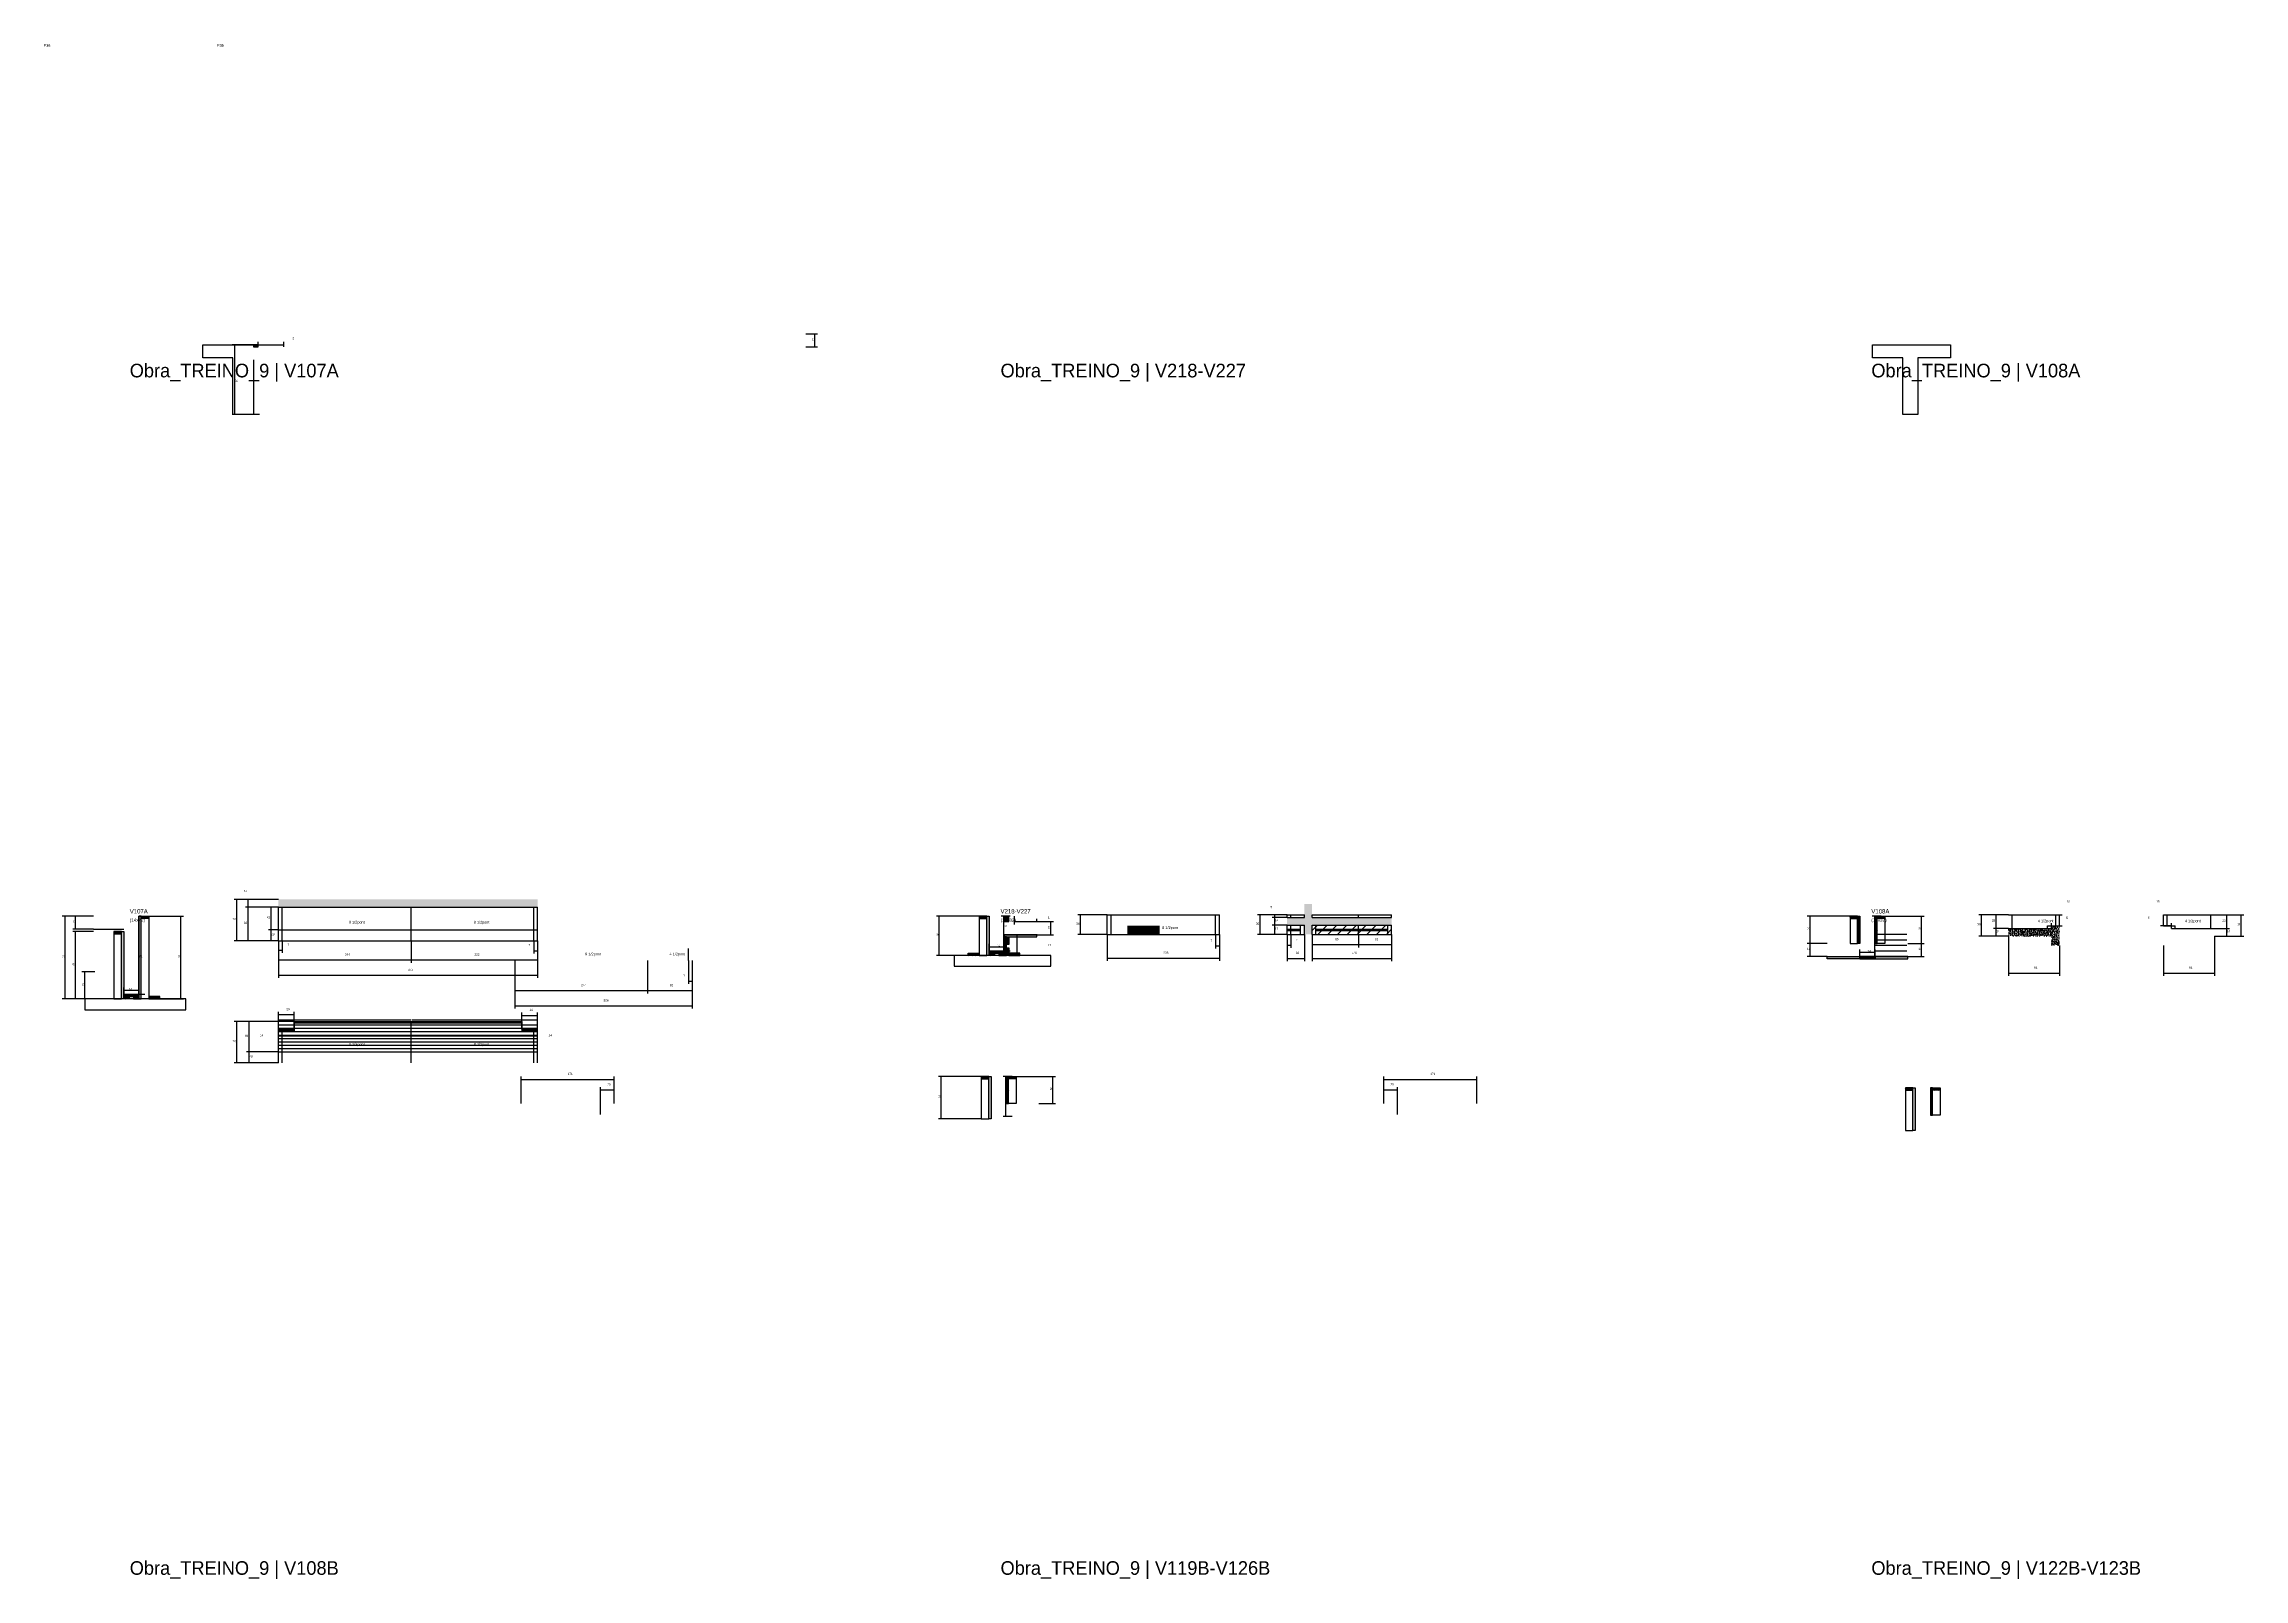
# Model space of a CAD drawing. Header units: metres. Extents: x -2848 to 22762, y -49062 to 1016.
# Drawn here: x 4642 to 8685, y -43018 to -40198 of the extents above; entities that cross this region are included whole.
import ezdxf

# ---------------------------------------------------------------- set-up
doc = ezdxf.new("R2010")
doc.units = ezdxf.units.M
for name, color, linetype in [('CONCRETO', 251, 'Continuous'), ('COTA', 4, 'Continuous'), ('Cota Seção (2x)', 4, 'Continuous'), ('Hachura', 253, 'Continuous'), ('LABEL_ID', 3, 'Continuous'), ('Madeira', 126, 'Continuous'), ('NOMENCLATURA', 7, 'Continuous'), ('Painéis', 200, 'Continuous'), ('SARR_2.2x7', 40, 'Continuous'), ('Texto Seção', 7, 'Continuous')]:
    doc.layers.add(name, color=color, linetype=linetype)

msp = doc.modelspace()

# ---------------------------------------------------------------- hatches: boundary and pattern name
at = {"layer": 'COTA'}
h = msp.add_hatch(dxfattribs=at)
h.set_pattern_fill('AR-CONC', scale=0.03)
h.paths.add_polyline_path([(5073.3, -41769.2), (5073.3, -41783.2), (5549.3, -41783.2), (5549.3, -41769.2)])
h = msp.add_hatch(dxfattribs=at)
h.set_pattern_fill('AR-CONC', scale=0.03)
h.paths.add_polyline_path([(7118.4, -41816.5), (7118.4, -41802.5), (6972.4, -41802.5), (6972.4, -41797.5), (6972.4, -41777.5), (6958.4, -41777.5), (6958.4, -41797.5), (6958.4, -41802.5), (6926.4, -41802.5), (6926.4, -41816.5), (6958.4, -41816.5), (6958.4, -41833.5), (6972.4, -41833.5), (6972.4, -41816.5)])
h = msp.add_hatch(dxfattribs=at)
h.set_pattern_fill('AR-CONC', scale=0.03)
h.paths.add_polyline_path([(8345.7, -41853.5), (8345.7, -41817.5), (8330.7, -41817.5), (8330.7, -41822.5), (8251.7, -41822.5), (8251.7, -41836.5), (8330.7, -41836.5), (8330.7, -41853.5)])
at = {"layer": 'Hachura'}
h = msp.add_hatch(color=8, dxfattribs=at)
h.dxf.hatch_style = 1
h.paths.add_polyline_path([(5027.6, -40754), (5031.6, -40754), (5031.6, -40754), (5031.6, -40750), (5031.6, -40750), (5027.6, -40750), (5027.6, -40750), (5027.6, -40754)])
h = msp.add_hatch(dxfattribs=at)
h.set_pattern_fill('ANSI31', scale=0.5)
h.paths.add_polyline_path([(5036, -40750), (5031.6, -40750), (5031.6, -40750), (5031.6, -40754), (5031.6, -40754), (5036, -40754), (5036, -40754), (5036, -40750)])
h = msp.add_hatch(dxfattribs=at)
h.set_pattern_fill('ANSI31', scale=0.5)
h.paths.add_polyline_path([(4785, -41832.4), (4785, -41828), (4785, -41828), (4771, -41828), (4771, -41828), (4771, -41832.4), (4771, -41832.4), (4785, -41832.4)])
h = msp.add_hatch(color=8, dxfattribs=at)
h.dxf.hatch_style = 1
h.paths.add_polyline_path([(4785, -41828), (4789, -41828), (4789, -41828), (4789, -41952), (4789, -41952), (4785, -41952), (4785, -41952), (4785, -41828)])
h = msp.add_hatch(color=8, dxfattribs=at)
h.dxf.hatch_style = 1
h.paths.add_polyline_path([(4821, -41800), (4817, -41800), (4817, -41800), (4817, -41952), (4817, -41952), (4821, -41952), (4821, -41952), (4821, -41800)])
h = msp.add_hatch(dxfattribs=at)
h.set_pattern_fill('ANSI31', scale=0.5)
h.paths.add_polyline_path([(4821, -41804.4), (4821, -41800), (4821, -41800), (4835, -41800), (4835, -41800), (4835, -41804.4), (4835, -41804.4), (4821, -41804.4)])
h = msp.add_hatch(dxfattribs=at)
h.set_pattern_fill('ANSI31', scale=0.5)
h.paths.add_polyline_path([(6374.8, -41804.4), (6374.8, -41800), (6374.8, -41800), (6360.8, -41800), (6360.8, -41800), (6360.8, -41804.4), (6360.8, -41804.4), (6374.8, -41804.4)])
h = msp.add_hatch(color=8, dxfattribs=at)
h.dxf.hatch_style = 1
h.paths.add_polyline_path([(6378.8, -41800), (6374.8, -41800), (6374.8, -41800), (6374.8, -41872), (6374.8, -41872), (6378.8, -41872), (6378.8, -41872), (6378.8, -41800)])
h = msp.add_hatch(color=8, dxfattribs=at)
h.dxf.hatch_style = 1
h.paths.add_polyline_path([(6410.8, -41800), (6406.8, -41800), (6406.8, -41800), (6406.8, -41810), (6406.8, -41810), (6410.8, -41810), (6410.8, -41810), (6410.8, -41800)])
h = msp.add_hatch(color=8, dxfattribs=at)
h.dxf.hatch_style = 1
h.paths.add_polyline_path([(6466.8, -41838), (6466.8, -41834), (6466.8, -41834), (6406.8, -41834), (6406.8, -41834), (6406.8, -41838), (6406.8, -41838), (6466.8, -41838)])
h = msp.add_hatch(dxfattribs=at)
h.set_pattern_fill('ANSI31', scale=0.5)
h.paths.add_polyline_path([(6410.8, -41810), (6415.2, -41810), (6415.2, -41810), (6415.2, -41800), (6415.2, -41800), (6410.8, -41800), (6410.8, -41800), (6410.8, -41810)])
h = msp.add_hatch(dxfattribs=at)
h.set_pattern_fill('ANSI31', scale=4)
h.paths.add_polyline_path([(7057.4, -41833.5), (7057.4, -41816.5), (6972.4, -41816.5), (6972.4, -41833.5)])
h = msp.add_hatch(dxfattribs=at)
h.set_pattern_fill('ANSI31', scale=4)
h.paths.add_polyline_path([(7118.4, -41833.5), (7118.4, -41816.5), (7057.4, -41816.5), (7057.4, -41833.5)])
h = msp.add_hatch(dxfattribs=at)
h.set_pattern_fill('ANSI31', scale=0.5)
h.paths.add_polyline_path([(7974.8, -41804.4), (7974.8, -41800), (7974.8, -41800), (7960.8, -41800), (7960.8, -41800), (7960.8, -41804.4), (7960.8, -41804.4), (7974.8, -41804.4)])
h = msp.add_hatch(color=8, dxfattribs=at)
h.dxf.hatch_style = 1
h.paths.add_polyline_path([(7978.8, -41800), (7974.8, -41800), (7974.8, -41850), (7978.8, -41850)])
h = msp.add_hatch(color=8, dxfattribs=at)
h.dxf.hatch_style = 1
h.paths.add_polyline_path([(8010.8, -41800), (8006.8, -41800), (8006.8, -41850), (8010.8, -41850)])
h = msp.add_hatch(dxfattribs=at)
h.set_pattern_fill('ANSI31', scale=0.5)
h.paths.add_polyline_path([(8010.8, -41804.4), (8010.8, -41800), (8010.8, -41800), (8024.8, -41800), (8024.8, -41800), (8024.8, -41804.4), (8024.8, -41804.4), (8010.8, -41804.4)])
h = msp.add_hatch(dxfattribs=at)
h.set_pattern_fill('ANSI31', scale=0.5)
h.paths.add_polyline_path([(6340.8, -41872), (6340.8, -41867.6), (6340.8, -41867.6), (6360.8, -41867.6), (6360.8, -41867.6), (6360.8, -41872), (6360.8, -41872), (6340.8, -41872)])
h = msp.add_hatch(color=8, dxfattribs=at)
h.dxf.hatch_style = 1
h.paths.add_polyline_path([(6406.8, -41867.6), (6406.8, -41864), (6406.8, -41864), (6378.8, -41864), (6378.8, -41864), (6378.8, -41867.6), (6378.8, -41867.6), (6406.8, -41867.6)])
h = msp.add_hatch(dxfattribs=at)
h.set_pattern_fill('ANSI31', scale=0.5)
h.paths.add_polyline_path([(6378.8, -41872), (6378.8, -41867.6), (6378.8, -41867.6), (6388.8, -41867.6), (6388.8, -41867.6), (6388.8, -41872), (6388.8, -41872), (6378.8, -41872)])
h = msp.add_hatch(dxfattribs=at)
h.set_pattern_fill('ANSI31', scale=0.5)
h.paths.add_polyline_path([(6406.8, -41872), (6406.8, -41867.6), (6406.8, -41867.6), (6396.8, -41867.6), (6396.8, -41867.6), (6396.8, -41872), (6396.8, -41872), (6406.8, -41872)])
h = msp.add_hatch(color=8, dxfattribs=at)
h.dxf.hatch_style = 1
h.paths.add_polyline_path([(6410.8, -41838), (6406.8, -41838), (6406.8, -41864), (6406.8, -41872), (6410.8, -41872)])
h = msp.add_hatch(dxfattribs=at)
h.set_pattern_fill('ANSI31', scale=0.5)
h.paths.add_polyline_path([(6415.2, -41852), (6410.8, -41852), (6410.8, -41852), (6410.8, -41838), (6410.8, -41838), (6415.2, -41838), (6415.2, -41838), (6415.2, -41852)])
h = msp.add_hatch(dxfattribs=at)
h.set_pattern_fill('ANSI31', scale=0.5)
h.paths.add_polyline_path([(6415.2, -41872.3), (6410.8, -41872.3), (6410.8, -41872.3), (6410.8, -41858.3), (6410.8, -41858.3), (6415.2, -41858.3), (6415.2, -41858.3), (6415.2, -41872.3)])
h = msp.add_hatch(dxfattribs=at)
h.set_pattern_fill('ANSI31', scale=0.5)
h.paths.add_polyline_path([(6435.2, -41872), (6435.2, -41867.6), (6435.2, -41867.6), (6415.2, -41867.6), (6415.2, -41867.6), (6415.2, -41872), (6415.2, -41872), (6435.2, -41872)])
h = msp.add_hatch(color=8, dxfattribs=at)
h.dxf.hatch_style = 1
h.paths.add_polyline_path([(7918.8, -41878), (7918.8, -41874), (7918.8, -41874), (7978.8, -41874), (7978.8, -41874), (7978.8, -41878), (7978.8, -41878), (7918.8, -41878)])
h = msp.add_hatch(color=8, dxfattribs=at)
h.dxf.hatch_style = 1
h.paths.add_polyline_path([(8006.8, -41878), (8006.8, -41874), (8006.8, -41874), (7978.8, -41874), (7978.8, -41874), (7978.8, -41878), (7978.8, -41878), (8006.8, -41878)])
h = msp.add_hatch(color=8, dxfattribs=at)
h.dxf.hatch_style = 1
h.paths.add_polyline_path([(8066.8, -41878), (8066.8, -41874), (8066.8, -41874), (8006.8, -41874), (8006.8, -41874), (8006.8, -41878), (8006.8, -41878), (8066.8, -41878)])
h = msp.add_hatch(color=8, dxfattribs=at)
h.dxf.hatch_style = 1
h.paths.add_polyline_path([(4817, -41947.6), (4817, -41944), (4817, -41944), (4789, -41944), (4789, -41944), (4789, -41947.6), (4789, -41947.6), (4817, -41947.6)])
h = msp.add_hatch(dxfattribs=at)
h.set_pattern_fill('ANSI31', scale=0.5)
h.paths.add_polyline_path([(4789, -41952), (4789, -41947.6), (4789, -41947.6), (4799, -41947.6), (4799, -41947.6), (4799, -41952), (4799, -41952), (4789, -41952)])
h = msp.add_hatch(dxfattribs=at)
h.set_pattern_fill('ANSI31', scale=0.5)
h.paths.add_polyline_path([(4817, -41952), (4817, -41947.6), (4817, -41947.6), (4807, -41947.6), (4807, -41947.6), (4807, -41952), (4807, -41952), (4817, -41952)])
h = msp.add_hatch(dxfattribs=at)
h.set_pattern_fill('ANSI31', scale=0.5)
h.paths.add_polyline_path([(4855, -41952), (4855, -41947.6), (4855, -41947.6), (4835, -41947.6), (4835, -41947.6), (4835, -41952), (4835, -41952), (4855, -41952)])
h = msp.add_hatch(dxfattribs=at)
h.set_pattern_fill('ANSI31', scale=0.5)
h.paths.add_polyline_path([(6378.5, -42098.6), (6378.5, -42094.2), (6378.5, -42094.2), (6364.5, -42094.2), (6364.5, -42094.2), (6364.5, -42098.6), (6364.5, -42098.6), (6378.5, -42098.6)])
h = msp.add_hatch(color=8, dxfattribs=at)
h.dxf.hatch_style = 1
h.paths.add_polyline_path([(6382.5, -42094.2), (6378.5, -42094.2), (6378.5, -42094.2), (6378.5, -42172.2), (6378.5, -42172.2), (6382.5, -42172.2), (6382.5, -42172.2), (6382.5, -42094.2)])
h = msp.add_hatch(color=8, dxfattribs=at)
h.dxf.hatch_style = 1
h.paths.add_polyline_path([(6414.5, -42094.2), (6410.5, -42094.2), (6410.5, -42144.2), (6414.5, -42144.2)])
h = msp.add_hatch(dxfattribs=at)
h.set_pattern_fill('ANSI31', scale=0.5)
h.paths.add_polyline_path([(6414.5, -42098.6), (6414.5, -42094.2), (6414.5, -42094.2), (6428.5, -42094.2), (6428.5, -42094.2), (6428.5, -42098.6), (6428.5, -42098.6), (6414.5, -42098.6)])
h = msp.add_hatch(dxfattribs=at)
h.set_pattern_fill('ANSI31', scale=0.5)
h.paths.add_polyline_path([(8076.5, -42119.9), (8076.5, -42115.5), (8076.5, -42115.5), (8062.5, -42115.5), (8062.5, -42115.5), (8062.5, -42119.9), (8062.5, -42119.9), (8076.5, -42119.9)])
h = msp.add_hatch(color=8, dxfattribs=at)
h.dxf.hatch_style = 1
h.paths.add_polyline_path([(8080.5, -42115.5), (8076.5, -42115.5), (8076.5, -42115.5), (8076.5, -42193.5), (8076.5, -42193.5), (8080.5, -42193.5), (8080.5, -42193.5), (8080.5, -42115.5)])
h = msp.add_hatch(color=8, dxfattribs=at)
h.dxf.hatch_style = 1
h.paths.add_polyline_path([(8112.5, -42115.5), (8108.5, -42115.5), (8108.5, -42165.5), (8112.5, -42165.5)])
h = msp.add_hatch(dxfattribs=at)
h.set_pattern_fill('ANSI31', scale=0.5)
h.paths.add_polyline_path([(8112.5, -42119.9), (8112.5, -42115.5), (8112.5, -42115.5), (8126.5, -42115.5), (8126.5, -42115.5), (8126.5, -42119.9), (8126.5, -42119.9), (8112.5, -42119.9)])

# ---------------------------------------------------------------- linework, layer by layer
at = {"layer": 'CONCRETO'}
msp.add_lwpolyline([(5027.6, -40778), (5027.6, -40780), (5027.6, -40780), (5027.6, -40878), (4989.6, -40878), (4989.6, -40774), (4934, -40774), (4934, -40750), (5027.6, -40750), (5027.6, -40754)], dxfattribs=at)
msp.add_lwpolyline([(8002.1, -40774), (8002.1, -40750), (8145.7, -40750), (8145.7, -40774), (8085.7, -40774), (8085.7, -40878), (8057.7, -40878), (8057.7, -40774)], close=True, dxfattribs=at)
at = {"layer": 'COTA'}
for p, q in [((5036, -40750), (5036, -40745)), ((5083.2, -40754), (5083.2, -40745)), ((6042.1, -40730), (6063.9, -40730)), ((6058.9, -40754), (6058.9, -40730)), ((5036, -40750), (5083.2, -40750)), ((6042.1, -40754), (6063.9, -40754)), ((5073.3, -41769.2), (4992, -41769.2)), ((4997, -41845.2), (4997, -41769.2)), ((5073.3, -41769.2), (5012.6, -41769.2)), ((5073.3, -41783.2), (5012.6, -41783.2)), ((5073.3, -41783.2), (5012.6, -41783.2)), ((5017.6, -41783.2), (5017.6, -41769.2)), ((5017.6, -41845.2), (5017.6, -41783.2)), ((5073.3, -41783.2), (5054.8, -41783.2)), ((5059.8, -41825.2), (5059.8, -41783.2)), ((4733.4, -41800), (4676.1, -41800)), ((4681.1, -41952), (4681.1, -41800)), ((4733.4, -41800), (4695.4, -41800)), ((4733.4, -41824), (4695.4, -41824)), ((4733.4, -41828), (4695.4, -41828)), ((4700.4, -41824), (4700.4, -41800)), ((4700.4, -41952), (4700.4, -41828)), ((4835, -41800), (4898.9, -41800)), ((4893.9, -41952), (4893.9, -41800)), ((5073.3, -41825.2), (5054.8, -41825.2)), ((5073.3, -41825.2), (5054.8, -41825.2)), ((5059.8, -41845.2), (5059.8, -41825.2)), ((6360.8, -41800), (6282.3, -41800)), ((6287.3, -41872), (6287.3, -41800)), ((6424.8, -41800), (6424.8, -41815)), ((6424.8, -41810), (6466.8, -41810)), ((6430.8, -41872), (6430.8, -41833)), ((6466.8, -41810), (6466.8, -41805)), ((6466.8, -41810), (6497.2, -41810)), ((6466.8, -41838), (6466.8, -41833)), ((6466.8, -41834), (6497.2, -41834)), ((6492.2, -41834), (6492.2, -41810)), ((6596.2, -41797.5), (6542, -41797.5)), ((6596.2, -41833.5), (6542, -41833.5)), ((6547, -41833.5), (6547, -41797.5)), ((6596.2, -41833.5), (6596.2, -41882.1)), ((6795.2, -41833.5), (6795.2, -41859.5)), ((6802.2, -41833.5), (6802.2, -41882.1)), ((6802.2, -41833.5), (6802.2, -41859.5)), ((6926.4, -41797.5), (6872.2, -41797.5)), ((6926.4, -41833.5), (6872.2, -41833.5)), ((6877.2, -41833.5), (6877.2, -41797.5)), ((6926.4, -41797.5), (6899, -41797.5)), ((6926.4, -41802.5), (6899, -41802.5)), ((6926.4, -41802.5), (6899, -41802.5)), ((6926.4, -41816.5), (6899, -41816.5)), ((6926.4, -41816.5), (6899, -41816.5)), ((6926.4, -41833.5), (6899, -41833.5)), ((6904, -41802.5), (6904, -41797.5)), ((6904, -41816.5), (6904, -41802.5)), ((6904, -41833.5), (6904, -41816.5)), ((6926.4, -41833.5), (6926.4, -41882.4)), ((6926.4, -41833.5), (6926.4, -41858)), ((6933.4, -41833.5), (6933.4, -41858)), ((6958.4, -41833.5), (6958.4, -41882.4)), ((6972.4, -41833.5), (6972.4, -41882.4)), ((6972.4, -41833.5), (6972.4, -41857.2)), ((7057.4, -41833.5), (7057.4, -41857.2)), ((7057.4, -41833.5), (7057.4, -41857.2)), ((7118.4, -41833.5), (7118.4, -41882.4)), ((7118.4, -41833.5), (7118.4, -41857.2)), ((7960.8, -41800), (7882.3, -41800)), ((7887.3, -41850), (7887.3, -41800)), ((8024.8, -41800), (8097.1, -41800)), ((8092.1, -41850), (8092.1, -41800)), ((8251.7, -41797.5), (8197.5, -41797.5)), ((8251.7, -41836.5), (8197.5, -41836.5)), ((8202.5, -41836.5), (8202.5, -41797.5)), ((8251.7, -41797.5), (8224.3, -41797.5)), ((8251.7, -41822.5), (8224.3, -41822.5)), ((8251.7, -41822.5), (8224.3, -41822.5)), ((8251.7, -41836.5), (8224.3, -41836.5)), ((8229.3, -41822.5), (8229.3, -41797.5)), ((8229.3, -41836.5), (8229.3, -41822.5)), ((8251.7, -41836.5), (8251.7, -41909.4)), ((8330.7, -41822.5), (8330.7, -41812.5)), ((8330.7, -41817.5), (8345.7, -41817.5)), ((8330.7, -41817.5), (8350.7, -41817.5)), ((8345.7, -41817.5), (8345.7, -41797.5)), ((8345.7, -41797.5), (8350.7, -41797.5)), ((8345.7, -41817.5), (8345.7, -41812.5)), ((8551.5, -41817.5), (8531.5, -41817.5)), ((8536.5, -41817.5), (8536.5, -41797.5)), ((8536.5, -41797.5), (8541.5, -41797.5)), ((8536.5, -41817.5), (8536.5, -41812.5)), ((8536.5, -41817.5), (8551.5, -41817.5)), ((8551.5, -41822.5), (8551.5, -41812.5)), ((8630.5, -41797.5), (8657.9, -41797.5)), ((8630.5, -41797.5), (8684.7, -41797.5)), ((8630.5, -41822.5), (8657.9, -41822.5)), ((8630.5, -41822.5), (8657.9, -41822.5)), ((8630.5, -41836.5), (8657.9, -41836.5)), ((8630.5, -41836.5), (8684.7, -41836.5)), ((8630.5, -41836.5), (8630.5, -41909.4)), ((8652.9, -41822.5), (8652.9, -41797.5)), ((8652.9, -41836.5), (8652.9, -41822.5)), ((8679.7, -41836.5), (8679.7, -41797.5)), ((5073.3, -41845.2), (4992, -41845.2)), ((5073.3, -41845.2), (5012.6, -41845.2)), ((5073.3, -41845.2), (5054.8, -41845.2)), ((5073.3, -41845.2), (5073.3, -41885.4)), ((5073.3, -41845.2), (5073.3, -41913.1)), ((5073.3, -41845.2), (5073.3, -41867.4)), ((5073.3, -41862.4), (5080.3, -41862.4)), ((5080.3, -41845.2), (5080.3, -41867.4)), ((5317.3, -41845.2), (5317.3, -41885.4)), ((5317.3, -41845.2), (5317.3, -41885.4)), ((5542.3, -41845.2), (5542.3, -41868.3)), ((5542.3, -41863.3), (5549.3, -41863.3)), ((5549.3, -41845.2), (5549.3, -41913.1)), ((5549.3, -41845.2), (5549.3, -41885.4)), ((5549.3, -41845.2), (5549.3, -41868.3)), ((6345.2, -41872), (6282.3, -41872)), ((6430.8, -41838), (6466.8, -41838)), ((6596.2, -41877.1), (6802.2, -41877.1)), ((6795.2, -41854.5), (6802.2, -41854.5)), ((6926.4, -41853), (6933.4, -41853)), ((6926.4, -41877.4), (6958.4, -41877.4)), ((6972.4, -41852.2), (7057.4, -41852.2)), ((6972.4, -41877.4), (7118.4, -41877.4)), ((7057.4, -41852.2), (7118.4, -41852.2)), ((7918.8, -41850), (7882.3, -41850)), ((7918.8, -41850), (7882.3, -41850)), ((7918.8, -41874), (7882.3, -41874)), ((7887.3, -41874), (7887.3, -41850)), ((8066.8, -41850), (8097.1, -41850)), ((8066.8, -41850), (8097.1, -41850)), ((8066.8, -41874), (8097.1, -41874)), ((8092.1, -41874), (8092.1, -41850)), ((8345.7, -41853.5), (8345.7, -41909.4)), ((8536.5, -41853.5), (8536.5, -41909.4)), ((4735.7, -41902), (4712.2, -41902)), ((4717.2, -41952), (4717.2, -41902)), ((5073.3, -41880.4), (5317.3, -41880.4)), ((5073.3, -41908.1), (5549.3, -41908.1)), ((5317.3, -41880.4), (5549.3, -41880.4)), ((5507.4, -41881.5), (5507.4, -41941.7)), ((5507.4, -41881.5), (5507.4, -41969.4)), ((5751.4, -41881.5), (5751.4, -41941.7)), ((5751.4, -41881.5), (5751.4, -41941.7)), ((5826.4, -41881.5), (5826.4, -41924.5)), ((5833.4, -41881.5), (5833.4, -41969.4)), ((5833.4, -41881.5), (5833.4, -41941.7)), ((5833.4, -41881.5), (5833.4, -41924.5)), ((8251.7, -41904.4), (8345.7, -41904.4)), ((8536.5, -41904.4), (8630.5, -41904.4)), ((4755.4, -41952), (4676.1, -41952)), ((4755.4, -41952), (4695.4, -41952)), ((4735.7, -41952), (4712.2, -41952)), ((4850.6, -41952), (4898.9, -41952)), ((5507.4, -41936.7), (5751.4, -41936.7)), ((5751.4, -41936.7), (5833.4, -41936.7)), ((5826.4, -41919.5), (5833.4, -41919.5)), ((5102.3, -41993.4), (4992, -41993.4)), ((4997, -42069.4), (4997, -41993.4)), ((5102.3, -41993.4), (5014.4, -41993.4)), ((5019.4, -42049.4), (5019.4, -41993.4)), ((5073.3, -42007.4), (5073.3, -41975.7)), ((5073.3, -41980.7), (5102.3, -41980.7)), ((5102.3, -41993.4), (5102.3, -41975.7)), ((5102.3, -41993.4), (5102.3, -42012.4)), ((5507.4, -41964.4), (5833.4, -41964.4)), ((5520.3, -41993.4), (5520.3, -41977.2)), ((5520.3, -41982.2), (5549.3, -41982.2)), ((5520.3, -41993.4), (5520.3, -42012.4)), ((5549.3, -42007.4), (5549.3, -41977.2)), ((5073.3, -42007.4), (5073.3, -42002.4)), ((5073.3, -42007.4), (5102.3, -42007.4)), ((5520.3, -42007.4), (5549.3, -42007.4)), ((5549.3, -42007.4), (5549.3, -42002.4)), ((5073.3, -42069.4), (4992, -42069.4)), ((5073.3, -42049.4), (5014.4, -42049.4)), ((5073.3, -42049.4), (5014.4, -42049.4)), ((5073.3, -42069.4), (5014.4, -42069.4)), ((5019.4, -42069.4), (5019.4, -42049.4)), ((5519.1, -42144.3), (5519.1, -42094.7)), ((5519.1, -42099.7), (5690.1, -42099.7)), ((5665.1, -42164.3), (5665.1, -42114)), ((5665.1, -42119), (5690.1, -42119)), ((5690.1, -42144.3), (5690.1, -42094.7)), ((5690.1, -42144.3), (5690.1, -42114)), ((6364.5, -42094.2), (6286.1, -42094.2)), ((6291.1, -42172.2), (6291.1, -42094.2)), ((6428.5, -42094.2), (6500.9, -42094.2)), ((6495.9, -42144.2), (6495.9, -42094.2)), ((7104.1, -42144.3), (7104.1, -42094.7)), ((7104.1, -42099.7), (7275.1, -42099.7)), ((7104.1, -42144.3), (7104.1, -42114)), ((7104.1, -42119), (7129.1, -42119)), ((7129.1, -42164.3), (7129.1, -42114)), ((7275.1, -42144.3), (7275.1, -42094.7)), ((6470.5, -42144.2), (6500.9, -42144.2)), ((6364.5, -42172.2), (6286.1, -42172.2))]:
    msp.add_line(p, q, dxfattribs=at)
at = {"layer": 'Cota Seção (2x)'}
for p, q in [((5027.6, -40750), (4988, -40750)), ((4993, -40878), (4993, -40750)), ((5038.6, -40878), (4988, -40878)), ((4817, -41944), (4817, -41800)), ((4817, -41800), (4822, -41800)), ((6417.8, -41800), (6401.3, -41800)), ((6406.3, -41864), (6406.3, -41800)), ((8017.8, -41800), (8001.3, -41800)), ((8006.3, -41874), (8006.3, -41800)), ((6378.8, -41872), (6378.8, -41851)), ((6378.8, -41856), (6406.8, -41856)), ((6417.8, -41864), (6401.3, -41864)), ((6406.8, -41872), (6406.8, -41851)), ((7978.8, -41874), (7978.8, -41861)), ((7978.8, -41866), (8006.8, -41866)), ((8017.8, -41874), (8001.3, -41874)), ((8006.8, -41874), (8006.8, -41861)), ((4789, -41952), (4789, -41931)), ((4789, -41936), (4817, -41936)), ((4828, -41944), (4812, -41944)), ((4817, -41952), (4817, -41931)), ((6421.5, -42094.2), (6405, -42094.2)), ((6410, -42168.2), (6410, -42094.2)), ((6421.5, -42168.2), (6405, -42168.2))]:
    msp.add_line(p, q, dxfattribs=at)
at = {"layer": 'Madeira'}
for points in [[(5036, -40750), (5031.6, -40750), (5031.6, -40754), (5036, -40754)], [(4785, -41832.4), (4785, -41828), (4771, -41828), (4771, -41832.4)], [(4785, -41828), (4771, -41828), (4771, -41952), (4785, -41952)], [(4821, -41804.4), (4821, -41800), (4835, -41800), (4835, -41804.4)], [(4821, -41800), (4835, -41800), (4835, -41952), (4821, -41952)], [(6374.8, -41804.4), (6374.8, -41800), (6360.8, -41800), (6360.8, -41804.4)], [(6374.8, -41800), (6360.8, -41800), (6360.8, -41872), (6374.8, -41872)], [(6410.8, -41810), (6415.2, -41810), (6415.2, -41800), (6410.8, -41800)], [(7974.8, -41804.4), (7974.8, -41800), (7960.8, -41800), (7960.8, -41804.4)], [(7974.8, -41800), (7960.8, -41800), (7960.8, -41850), (7974.8, -41850)], [(8010.8, -41804.4), (8010.8, -41800), (8024.8, -41800), (8024.8, -41804.4)], [(8010.8, -41800), (8024.8, -41800), (8024.8, -41850), (8010.8, -41850)], [(6314.9, -41892), (6492.5, -41892), (6492.5, -41872), (6314.9, -41872)], [(6340.8, -41872), (6340.8, -41867.6), (6360.8, -41867.6), (6360.8, -41872)], [(6378.8, -41872), (6378.8, -41867.6), (6388.8, -41867.6), (6388.8, -41872)], [(6406.8, -41872), (6406.8, -41867.6), (6396.8, -41867.6), (6396.8, -41872)], [(6415.2, -41852), (6410.8, -41852), (6410.8, -41838), (6415.2, -41838)], [(6415.2, -41872.3), (6410.8, -41872.3), (6410.8, -41858.3), (6415.2, -41858.3)], [(6435.2, -41872), (6435.2, -41867.6), (6415.2, -41867.6), (6415.2, -41872)], [(4717.6, -41972), (4902.8, -41972), (4902.8, -41952), (4717.6, -41952)], [(4789, -41952), (4789, -41947.6), (4799, -41947.6), (4799, -41952)], [(4817, -41952), (4817, -41947.6), (4807, -41947.6), (4807, -41952)], [(4855, -41952), (4855, -41947.6), (4835, -41947.6), (4835, -41952)], [(6378.5, -42098.6), (6378.5, -42094.2), (6364.5, -42094.2), (6364.5, -42098.6)], [(6378.5, -42094.2), (6364.5, -42094.2), (6364.5, -42172.2), (6378.5, -42172.2)], [(6414.5, -42098.6), (6414.5, -42094.2), (6428.5, -42094.2), (6428.5, -42098.6)], [(6414.5, -42094.2), (6428.5, -42094.2), (6428.5, -42144.2), (6414.5, -42144.2)], [(8076.5, -42119.9), (8076.5, -42115.5), (8062.5, -42115.5), (8062.5, -42119.9)], [(8076.5, -42115.5), (8062.5, -42115.5), (8062.5, -42193.5), (8076.5, -42193.5)], [(8112.5, -42119.9), (8112.5, -42115.5), (8126.5, -42115.5), (8126.5, -42119.9)], [(8112.5, -42115.5), (8126.5, -42115.5), (8126.5, -42165.5), (8112.5, -42165.5)]]:
    msp.add_lwpolyline(points, close=True, dxfattribs=at)
at = {"layer": 'Painéis'}
for p, q in [((5073.3, -41783.2), (5549.3, -41783.2)), ((5073.3, -41845.2), (5073.3, -41783.2)), ((5317.3, -41845.2), (5317.3, -41783.2)), ((5549.3, -41845.2), (5549.3, -41783.2)), ((4733.4, -41824), (4789, -41824)), ((5073.3, -41825.2), (5549.3, -41825.2)), ((6406.8, -41834), (6466.8, -41834)), ((6596.2, -41797.5), (6802.2, -41797.5)), ((6596.2, -41833.5), (6596.2, -41797.5)), ((6596.2, -41833.5), (6802.2, -41833.5)), ((6802.2, -41833.5), (6802.2, -41797.5)), ((6926.4, -41797.5), (6958.4, -41797.5)), ((6926.4, -41802.5), (6926.4, -41797.5)), ((6926.4, -41802.5), (6958.4, -41802.5)), ((6926.4, -41816.5), (6958.4, -41816.5)), ((6926.4, -41833.5), (6926.4, -41816.5)), ((6926.4, -41833.5), (6958.4, -41833.5)), ((6958.4, -41802.5), (6958.4, -41797.5)), ((6958.4, -41833.5), (6958.4, -41816.5)), ((6972.4, -41797.5), (7118.4, -41797.5)), ((6972.4, -41802.5), (6972.4, -41797.5)), ((6972.4, -41802.5), (7118.4, -41802.5)), ((6972.4, -41816.5), (7118.4, -41816.5)), ((6972.4, -41833.5), (6972.4, -41816.5)), ((6972.4, -41833.5), (7118.4, -41833.5)), ((7057.4, -41802.5), (7057.4, -41797.5)), ((7057.4, -41833.5), (7057.4, -41816.5)), ((7118.4, -41802.5), (7118.4, -41797.5)), ((7118.4, -41833.5), (7118.4, -41816.5)), ((7978.8, -41850), (7978.8, -41800)), ((8006.8, -41850), (8006.8, -41800)), ((8251.7, -41797.5), (8345.7, -41797.5)), ((8251.7, -41822.5), (8330.7, -41822.5)), ((8330.7, -41817.5), (8345.7, -41817.5)), ((8536.5, -41797.5), (8630.5, -41797.5)), ((8536.5, -41817.5), (8551.5, -41817.5)), ((8551.5, -41822.5), (8630.5, -41822.5)), ((5073.3, -41845.2), (5549.3, -41845.2)), ((7918.8, -41874), (7978.8, -41874)), ((7918.8, -41878), (7918.8, -41874)), ((7978.8, -41874), (8006.8, -41874)), ((7978.8, -41878), (7978.8, -41874)), ((8006.8, -41874), (8066.8, -41874)), ((8006.8, -41878), (8006.8, -41874)), ((8066.8, -41878), (8066.8, -41874)), ((4789, -41944), (4817, -41944)), ((5102.3, -41993.4), (5520.3, -41993.4)), ((5102.3, -42007.4), (5102.3, -41993.4)), ((5317.3, -42069.4), (5317.3, -41993.4)), ((5520.3, -42007.4), (5520.3, -41993.4)), ((5073.3, -42007.4), (5102.3, -42007.4)), ((5073.3, -42069.4), (5073.3, -42007.4)), ((5520.3, -42007.4), (5549.3, -42007.4)), ((5549.3, -42069.4), (5549.3, -42007.4)), ((5073.3, -42049.4), (5549.3, -42049.4))]:
    msp.add_line(p, q, dxfattribs=at)
for points in [[(5031.6, -40750), (5027.6, -40750), (5027.6, -40754), (5031.6, -40754)], [(4785, -41828), (4789, -41828), (4789, -41952), (4785, -41952)], [(4821, -41800), (4817, -41800), (4817, -41952), (4821, -41952)], [(6374.8, -41800), (6378.8, -41800), (6378.8, -41872), (6374.8, -41872)], [(6410.8, -41800), (6406.8, -41800), (6406.8, -41810), (6410.8, -41810)], [(6466.8, -41838), (6466.8, -41834), (6406.8, -41834), (6406.8, -41838)], [(7974.8, -41800), (7978.8, -41800), (7978.8, -41850), (7974.8, -41850)], [(8010.8, -41800), (8006.8, -41800), (8006.8, -41850), (8010.8, -41850)], [(6406.8, -41867.6), (6406.8, -41864), (6378.8, -41864), (6378.8, -41867.6)], [(6410.8, -41838), (6406.8, -41838), (6406.8, -41872), (6410.8, -41872)], [(7918.8, -41878), (7918.8, -41874), (7978.8, -41874), (7978.8, -41878)], [(8006.8, -41878), (8006.8, -41874), (7978.8, -41874), (7978.8, -41878)], [(8066.8, -41878), (8066.8, -41874), (8006.8, -41874), (8006.8, -41878)], [(4817, -41947.6), (4817, -41944), (4789, -41944), (4789, -41947.6)], [(6378.5, -42094.2), (6382.5, -42094.2), (6382.5, -42172.2), (6378.5, -42172.2)], [(6414.5, -42094.2), (6410.5, -42094.2), (6410.5, -42144.2), (6414.5, -42144.2)], [(8076.5, -42115.5), (8080.5, -42115.5), (8080.5, -42193.5), (8076.5, -42193.5)], [(8112.5, -42115.5), (8108.5, -42115.5), (8108.5, -42165.5), (8112.5, -42165.5)]]:
    msp.add_lwpolyline(points, close=True, dxfattribs=at)
at = {"layer": 'SARR_2.2x7'}
for p, q in [((5080.3, -41845.2), (5080.3, -41783.2)), ((5542.3, -41845.2), (5542.3, -41783.2)), ((6603.2, -41833.5), (6603.2, -41797.5)), ((6633.2, -41818.4), (6692.2, -41818.4)), ((6633.2, -41820.4), (6692.2, -41820.4)), ((6633.2, -41822.3), (6692.2, -41822.3)), ((6633.2, -41824.3), (6692.2, -41824.3)), ((6633.2, -41826.2), (6692.2, -41826.2)), ((6633.2, -41828.2), (6692.2, -41828.2)), ((6633.2, -41830.1), (6692.2, -41830.1)), ((6633.2, -41832.1), (6692.2, -41832.1)), ((6795.2, -41833.5), (6795.2, -41797.5)), ((6926.4, -41823.5), (6951.4, -41823.5)), ((6926.4, -41826.5), (6951.4, -41826.5)), ((6933.4, -41802.5), (6933.4, -41797.5)), ((6933.4, -41833.5), (6933.4, -41816.5)), ((6951.4, -41833.5), (6951.4, -41816.5)), ((6979.4, -41833.5), (6979.4, -41816.5)), ((6979.4, -41823.5), (7111.4, -41823.5)), ((6979.4, -41826.5), (7111.4, -41826.5)), ((7111.4, -41833.5), (7111.4, -41816.5)), ((8007.5, -41832.8), (8065.5, -41832.8)), ((8258.7, -41822.5), (8258.7, -41797.5)), ((8323.7, -41822.5), (8323.7, -41817.5)), ((8323.7, -41817.5), (8330.7, -41817.5)), ((8338.7, -41817.5), (8338.7, -41797.5)), ((8543.5, -41817.5), (8543.5, -41797.5)), ((8551.5, -41817.5), (8558.5, -41817.5)), ((8558.5, -41822.5), (8558.5, -41817.5)), ((8623.5, -41822.5), (8623.5, -41797.5)), ((5826.4, -41881.5), (5826.4, -41859.5)), ((8007.5, -41843.1), (8065.5, -41843.1)), ((8007.5, -41853.4), (8065.5, -41853.4)), ((8007.5, -41863.7), (8065.5, -41863.7)), ((5074.3, -41990.2), (5316.3, -41990.2)), ((5102.3, -41995.6), (5317.3, -41995.6)), ((5317.3, -41995.6), (5520.3, -41995.6)), ((5318.3, -41990.2), (5548.3, -41990.2)), ((5073.3, -42009.6), (5102.3, -42009.6)), ((5074.3, -41999.6), (5316.3, -41999.6)), ((5074.3, -42005.8), (5316.3, -42005.8)), ((5074.3, -42012.1), (5316.3, -42012.1)), ((5074.3, -42018.3), (5316.3, -42018.3)), ((5074.3, -42019.8), (5316.3, -42019.8)), ((5074.3, -42024.5), (5316.3, -42024.5)), ((5074.3, -42030.7), (5316.3, -42030.7)), ((5074.3, -42037), (5316.3, -42037)), ((5080.3, -42069.4), (5080.3, -42007.4)), ((5318.3, -41999.6), (5548.3, -41999.6)), ((5318.3, -42005.8), (5548.3, -42005.8)), ((5318.3, -42012.1), (5548.3, -42012.1)), ((5318.3, -42018.3), (5548.3, -42018.3)), ((5318.3, -42019.8), (5548.3, -42019.8)), ((5318.3, -42024.5), (5548.3, -42024.5)), ((5318.3, -42030.7), (5548.3, -42030.7)), ((5318.3, -42037), (5548.3, -42037)), ((5520.3, -42009.6), (5549.3, -42009.6)), ((5542.3, -42069.4), (5542.3, -42007.4)), ((5074.3, -42043.2), (5316.3, -42043.2)), ((5318.3, -42043.2), (5548.3, -42043.2))]:
    msp.add_line(p, q, dxfattribs=at)

# ---------------------------------------------------------------- texts
at = {"layer": 'COTA'}
for s, p in [('2', (5099, -40739.9)), ('12', (6053.4, -40742)), ('14', (5009.6, -41755.8)), ('5', (6896, -41785.2)), ('15', (8358.8, -41774.7)), ('15', (8523.4, -41774.7)), ('12', (4694.9, -41812)), ('76', (4989, -41807.2)), ('62', (5009.6, -41814.2)), ('42', (5051.8, -41804.2)), ('20', (5059.8, -41835.2)), ('36', (6281.8, -41836)), ('5', (6486.7, -41805)), ('12', (6486.7, -41822)), ('36', (6539, -41815.5)), ('36', (6869.2, -41815.5)), ('14', (6904, -41809.5)), ('17', (6904, -41825)), ('25', (7881.8, -41825)), ('25', (8086.6, -41825)), ('39', (8194.5, -41817)), ('25', (8221.3, -41810)), ('14', (8229.3, -41829.5)), ('5', (8358, -41805.1)), ('5', (8508.2, -41805.1)), ('25', (8644.9, -41810)), ('14', (8652.9, -41829.5)), ('39', (8671.7, -41817)), ('76', (4675.6, -41876)), ('76', (4888.4, -41876)), ('7', (5089.6, -41854.4)), ('244', (5195.3, -41872.4)), ('232', (5433.3, -41872.4)), ('7', (5532.9, -41855.3)), ('17', (6486.7, -41855)), ('206', (6699.2, -41869.1)), ('7', (6785.9, -41846.5)), ('32', (6942.4, -41869.4)), ('7', (6942.8, -41845)), ('85', (7014.9, -41844.2)), ('146', (7045.4, -41869.4)), ('61', (7087.9, -41844.2)), ('12', (7881.8, -41862)), ('12', (8086.6, -41862)), ('62', (4694.9, -41890)), ('476', (5311.3, -41900.1)), ('7', (5817.1, -41911.5)), ('94', (8298.7, -41896.4)), ('94', (8583.5, -41896.4)), ('25', (4711.7, -41927)), ('244', (5629.4, -41928.7)), ('326', (5670.4, -41956.4)), ('82', (5792.4, -41928.7)), ('29', (5087.8, -41972.7)), ('29', (5534.8, -41974.2)), ('76', (4989, -42031.4)), ('56', (5011.4, -42021.4)), ('14', (5038.9, -42020.8)), ('14', (5569.6, -42020.8)), ('20', (5019.4, -42059.4)), ('171', (5604.6, -42091.7)), ('25', (5677.6, -42111)), ('25', (6490.4, -42119.2)), ('25', (7116.6, -42111)), ('171', (7189.6, -42091.7)), ('39', (6285.6, -42133.2))]:
    msp.add_text(s, height=4, dxfattribs=at).set_placement(p)
at = {"layer": 'Cota Seção (2x)'}
for s, p in [('64', (4993, -40818.5)), ('32', (6406.3, -41820)), ('37', (8006.3, -41829.9)), ('72', (4817, -41876)), ('14', (6393.1, -41856)), ('14', (7993, -41866)), ('14', (4798, -41936)), ('37', (6410, -42124.2))]:
    msp.add_text(s, height=4, dxfattribs=at).set_placement(p)
at = {"layer": 'LABEL_ID'}
for s, p in [('Obra_TREINO_9 | V107A', (4800, -40810)), ('Obra_TREINO_9 | V218-V227', (6400, -40810)), ('Obra_TREINO_9 | V108A', (8000, -40810)), ('Obra_TREINO_9 | V108B', (4800, -43010)), ('Obra_TREINO_9 | V119B-V126B', (6400, -43010)), ('Obra_TREINO_9 | V122B-V123B', (8000, -43010))]:
    msp.add_text(s, height=25, dxfattribs=at).set_placement(p)
at = {"layer": 'NOMENCLATURA'}
for s, p in [('P36', (4641.9, -40202.6)), ('P35', (4960.5, -40202.6)), ('8 1/2pont', (5202.8, -41813.5)), ('8 1/2pont', (5432.1, -41813.5)), ('8 1/2pont', (6697.1, -41823.5)), ('4 1/2pont', (8305.9, -41811.1)), ('4 1/2pont', (8576.3, -41811.1)), ('8 1/2pont', (5636.9, -41872.1)), ('4 1/2pont', (5791.8, -41872.1)), ('8 1/2pont', (5202.8, -42037.7)), ('8 1/2pont', (5432.1, -42037.7))]:
    msp.add_text(s, height=5, dxfattribs=at).set_placement(p)
at = {"layer": 'Texto Seção'}
for s, height, p in [('V107A', 8, (4800, -41795)), ('V218-V227', 8, (6400, -41795)), ('V108A', 8, (8000, -41795)), ('(14x72)', 6, (4800, -41810)), ('(14x32)', 6, (6400, -41810)), ('(14x37)', 6, (8000, -41810))]:
    msp.add_text(s, height=height, dxfattribs=at).set_placement(p)

doc.saveas('drawing.dxf')
